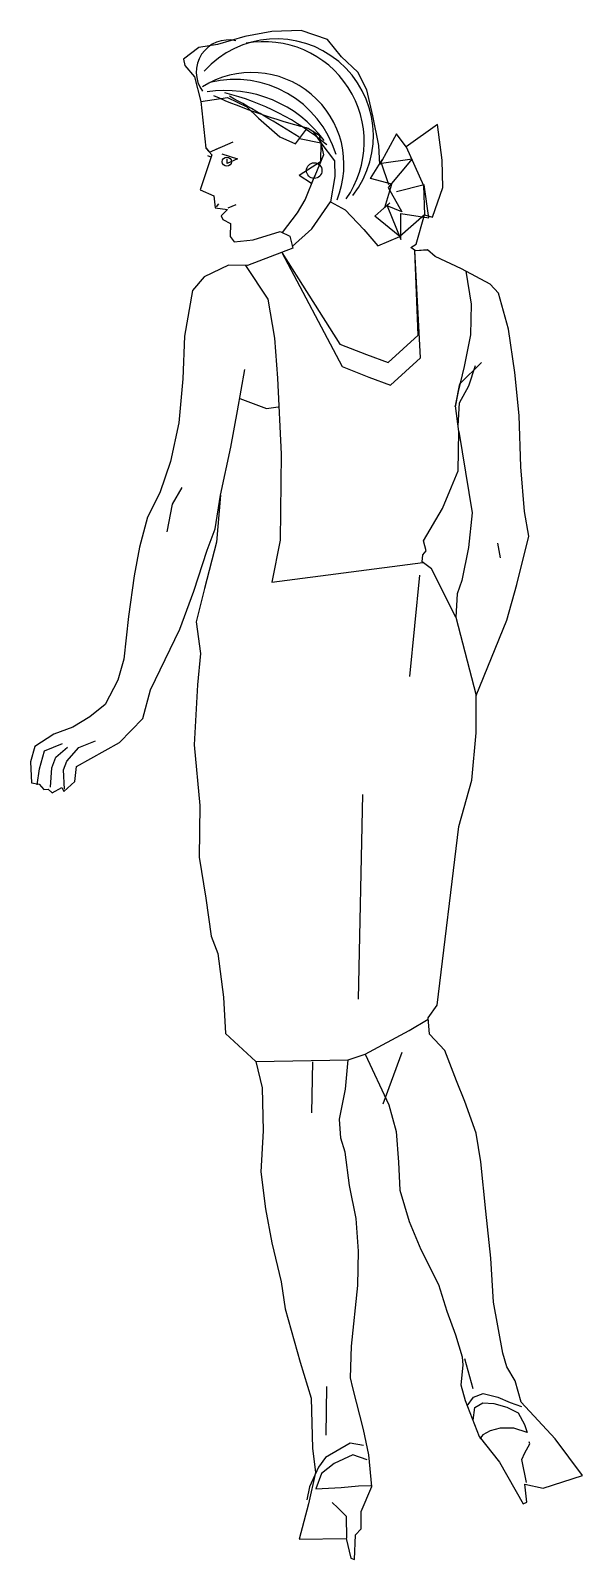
# Model space of a CAD drawing. Header units: millimetres. Extents: x -1583.52 to -1582.95, y 1846.59 to 1848.14.
import ezdxf

# ---------------------------------------------------------------- set-up
doc = ezdxf.new("R2010")
doc.units = ezdxf.units.MM
doc.header["$LTSCALE"] = 10
doc.layers.add('Humanos', color=2, linetype='Continuous')

msp = doc.modelspace()

# ---------------------------------------------------------------- linework, layer by layer
at = {"layer": 'Humanos'}
for p, q in [((-1583.1339, 1848.025), (-1583.1162, 1847.9857)), ((-1583.2367, 1847.9712), (-1583.2268, 1847.9956)), ((-1583.2268, 1847.9956), (-1583.2268, 1847.9956)), ((-1583.2444, 1847.9577), (-1583.2367, 1847.9712)), ((-1583.1162, 1847.9857), (-1583.1151, 1847.9559)), ((-1583.3269, 1847.9638), (-1583.3245, 1847.9671)), ((-1583.307, 1847.966), (-1583.3152, 1847.9627)), ((-1583.2597, 1847.9378), (-1583.2444, 1847.9577)), ((-1583.2298, 1847.9417), (-1583.2108, 1847.9689)), ((-1583.1151, 1847.9559), (-1583.1402, 1847.9337)), ((-1583.2497, 1847.9234), (-1583.2298, 1847.9417)), ((-1583.2603, 1847.9176), (-1583.199, 1847.8012)), ((-1583.2603, 1847.9176), (-1583.2014, 1847.8242)), ((-1583.1251, 1847.9196), (-1583.1122, 1847.9203)), ((-1583.1193, 1847.8103), (-1583.1251, 1847.9196)), ((-1583.1216, 1847.8333), (-1583.1251, 1847.9196)), ((-1583.2972, 1847.9042), (-1583.2747, 1847.8698)), ((-1583.0731, 1847.8983), (-1583.0678, 1847.8649)), ((-1583.2747, 1847.8698), (-1583.2677, 1847.8303)), ((-1583.0678, 1847.8649), (-1583.0684, 1847.8334)), ((-1583.152, 1847.8054), (-1583.1216, 1847.8333)), ((-1583.0684, 1847.8334), (-1583.0749, 1847.8013)), ((-1583.2677, 1847.8303), (-1583.2646, 1847.7894)), ((-1583.2014, 1847.8242), (-1583.1741, 1847.8136)), ((-1583.199, 1847.8012), (-1583.1717, 1847.7906)), ((-1583.1741, 1847.8136), (-1583.152, 1847.8054)), ((-1583.1497, 1847.7824), (-1583.1193, 1847.8103)), ((-1583.0749, 1847.8013), (-1583.081, 1847.7758)), ((-1583.0791, 1847.7838), (-1583.0572, 1847.8053)), ((-1583.3054, 1847.7563), (-1583.2981, 1847.7984)), ((-1583.2646, 1847.7894), (-1583.2611, 1847.7119)), ((-1583.1717, 1847.7906), (-1583.1497, 1847.7824)), ((-1583.3032, 1847.7688), (-1583.2759, 1847.7584)), ((-1583.081, 1847.7758), (-1583.0839, 1847.7602)), ((-1583.0837, 1847.7614), (-1583.0791, 1847.7838)), ((-1583.3122, 1847.719), (-1583.3054, 1847.7563)), ((-1583.2759, 1847.7584), (-1583.2641, 1847.7601)), ((-1583.0839, 1847.7602), (-1583.0837, 1847.7614)), ((-1583.0803, 1847.735), (-1583.0837, 1847.7614)), ((-1583.3227, 1847.6702), (-1583.3122, 1847.719)), ((-1583.2611, 1847.7119), (-1583.2622, 1847.6244)), ((-1583.2622, 1847.6244), (-1583.2705, 1847.5815)), ((-1583.2705, 1847.5815), (-1583.1167, 1847.6017)), ((-1583.1201, 1847.5886), (-1583.1306, 1847.4855)), ((-1583.1309, 1847.125), (-1583.1113, 1847.1363)), ((-1583.1757, 1847.1009), (-1583.1309, 1847.125)), ((-1583.1574, 1847.0501), (-1583.1379, 1847.1028)), ((-1583.2869, 1847.0932), (-1583.1927, 1847.0951))]:
    msp.add_line(p, q, dxfattribs=at)
for points in [[(-1583.3604, 1848.1145), (-1583.3591, 1848.1079), (-1583.3491, 1848.0964), (-1583.3428, 1848.0711), (-1583.3377, 1848.0236), (-1583.3315, 1848.017), (-1583.3436, 1847.9814), (-1583.3294, 1847.9751), (-1583.3281, 1847.963), (-1583.3157, 1847.9611), (-1583.322, 1847.9547), (-1583.3203, 1847.9512), (-1583.3127, 1847.947), (-1583.3128, 1847.9338), (-1583.3087, 1847.9283), (-1583.2894, 1847.9305), (-1583.2619, 1847.9389), (-1583.2523, 1847.934), (-1583.2493, 1847.9218), (-1583.2954, 1847.9042), (-1583.3145, 1847.9044), (-1583.3395, 1847.8925), (-1583.3514, 1847.8788), (-1583.3594, 1847.8321), (-1583.3611, 1847.7886), (-1583.3653, 1847.7439), (-1583.3736, 1847.7046), (-1583.3846, 1847.6725), (-1583.3969, 1847.648), (-1583.4052, 1847.6173), (-1583.4106, 1847.588), (-1583.4165, 1847.5465), (-1583.421, 1847.5033), (-1583.4271, 1847.4819), (-1583.4401, 1847.4571), (-1583.4558, 1847.4444), (-1583.4732, 1847.4339), (-1583.4922, 1847.4267), (-1583.5117, 1847.4141), (-1583.516, 1847.3985), (-1583.5152, 1847.3771), (-1583.5072, 1847.376), (-1583.5024, 1847.3705), (-1583.498, 1847.3707), (-1583.4941, 1847.3669), (-1583.4841, 1847.3724), (-1583.4821, 1847.3685), (-1583.4709, 1847.3785), (-1583.4694, 1847.394), (-1583.4256, 1847.4182), (-1583.4019, 1847.4429), (-1583.3939, 1847.4719), (-1583.364, 1847.5339), (-1583.3499, 1847.5725), (-1583.3363, 1847.6143), (-1583.3282, 1847.636), (-1583.3227, 1847.6702), (-1583.3269, 1847.6225), (-1583.3391, 1847.5752), (-1583.3474, 1847.5411), (-1583.3431, 1847.5089), (-1583.3462, 1847.4771), (-1583.3495, 1847.4159), (-1583.3438, 1847.354), (-1583.3446, 1847.3016), (-1583.3376, 1847.2596), (-1583.3321, 1847.2209), (-1583.3256, 1847.2035), (-1583.3197, 1847.1589), (-1583.3176, 1847.1218), (-1583.2869, 1847.0932), (-1583.2805, 1847.0665), (-1583.2795, 1847.0228), (-1583.2816, 1846.9811), (-1583.2771, 1846.9433), (-1583.2705, 1846.9086), (-1583.2611, 1846.8688), (-1583.2568, 1846.8414), (-1583.2418, 1846.7869), (-1583.2306, 1846.7505), (-1583.229, 1846.6996), (-1583.2261, 1846.6747), (-1583.2333, 1846.6429), (-1583.2426, 1846.6067), (-1583.1948, 1846.6073), (-1583.1901, 1846.5875), (-1583.1864, 1846.5861), (-1583.1855, 1846.611), (-1583.1795, 1846.6172), (-1583.1797, 1846.6349), (-1583.1688, 1846.6604), (-1583.1719, 1846.6926), (-1583.1772, 1846.7186), (-1583.188, 1846.7609), (-1583.1906, 1846.771), (-1583.1894, 1846.8035), (-1583.1829, 1846.865), (-1583.1823, 1846.9002), (-1583.1848, 1846.9335), (-1583.1914, 1846.9671), (-1583.196, 1847.0011), (-1583.2004, 1847.0152), (-1583.2016, 1847.0346), (-1583.1954, 1847.0651), (-1583.1927, 1847.0951), (-1583.1757, 1847.1009), (-1583.1513, 1847.0491), (-1583.1439, 1847.0221), (-1583.1417, 1846.9909), (-1583.1403, 1846.9621), (-1583.1309, 1846.9302), (-1583.1189, 1846.9018), (-1583.101, 1846.866), (-1583.0925, 1846.8389), (-1583.0837, 1846.815), (-1583.077, 1846.7924), (-1583.0761, 1846.7841), (-1583.0783, 1846.7638), (-1583.0739, 1846.7481), (-1583.0597, 1846.7113), (-1583.0389, 1846.6853), (-1583.0146, 1846.6427), (-1583.0109, 1846.6445), (-1583.0131, 1846.6629), (-1582.9944, 1846.6586), (-1582.9545, 1846.6717), (-1582.9822, 1846.709), (-1583.0169, 1846.7462), (-1583.0229, 1846.7681), (-1583.0314, 1846.7823), (-1583.0355, 1846.7962), (-1583.0451, 1846.8482), (-1583.0478, 1846.8929), (-1583.0529, 1846.941), (-1583.0577, 1846.9912), (-1583.0626, 1847.0203), (-1583.0741, 1847.0526), (-1583.0826, 1847.0738), (-1583.0944, 1847.1044), (-1583.1102, 1847.1213), (-1583.1114, 1847.1379), (-1583.1023, 1847.1507), (-1583.0803, 1847.3328), (-1583.0671, 1847.3799), (-1583.0625, 1847.4282), (-1583.0626, 1847.4663), (-1583.0315, 1847.5428), (-1583.0211, 1847.5791), (-1583.0089, 1847.6284), (-1583.0135, 1847.6537), (-1583.017, 1847.6991), (-1583.0189, 1847.7513), (-1583.0231, 1847.7953), (-1583.0296, 1847.8393), (-1583.04, 1847.8761), (-1583.0482, 1847.8852), (-1583.0775, 1847.9007), (-1583.1044, 1847.9133), (-1583.1122, 1847.9203), (-1583.1244, 1847.9191), (-1583.1292, 1847.9226), (-1583.1237, 1847.926), (-1583.1151, 1847.9559), (-1583.1071, 1847.9535), (-1583.0965, 1847.9838), (-1583.0973, 1848.0115), (-1583.1019, 1848.0478), (-1583.1339, 1848.025), (-1583.1437, 1848.0382), (-1583.1606, 1848.0072), (-1583.1615, 1848.0266), (-1583.1678, 1848.0567), (-1583.1738, 1848.0831), (-1583.183, 1848.1012), (-1583.1995, 1848.1166), (-1583.2139, 1848.1343), (-1583.2408, 1848.1435), (-1583.2705, 1848.1424), (-1583.2979, 1848.1375), (-1583.3257, 1848.1294), (-1583.3447, 1848.1264)], [(-1583.0833, 1847.546), (-1583.1079, 1847.5953), (-1583.1175, 1847.6023), (-1583.1168, 1847.6096), (-1583.1136, 1847.6137), (-1583.1163, 1847.6237), (-1583.0969, 1847.6568), (-1583.0877, 1847.6786), (-1583.081, 1847.6951), (-1583.0803, 1847.735), (-1583.0668, 1847.6524), (-1583.0703, 1847.6169), (-1583.0771, 1847.5833), (-1583.0818, 1847.5699)]]:
    msp.add_lwpolyline(points, close=True, dxfattribs=at)
for points in [[(-1583.3428, 1848.0711), (-1583.3158, 1848.0754), (-1583.2961, 1848.0658), (-1583.2841, 1848.0542), (-1583.2841, 1848.0542), (-1583.2625, 1848.0351), (-1583.2625, 1848.0351), (-1583.2463, 1848.028), (-1583.2344, 1848.0445), (-1583.2344, 1848.0445), (-1583.2223, 1848.0371), (-1583.2223, 1848.0371), (-1583.218, 1848.017), (-1583.218, 1848.017), (-1583.2268, 1847.9956), (-1583.2268, 1847.9956), (-1583.2287, 1847.991), (-1583.23, 1847.9878), (-1583.2427, 1847.9958)], [(-1583.2423, 1848.0336), (-1583.2206, 1848.029), (-1583.221, 1848.0098), (-1583.2427, 1847.9958)], [(-1583.2306, 1848.0422), (-1583.2287, 1848.041), (-1583.2206, 1848.029), (-1583.2066, 1848.0107), (-1583.2065, 1847.9948), (-1583.2065, 1847.9948), (-1583.2108, 1847.9689), (-1583.196, 1847.9608), (-1583.196, 1847.9608), (-1583.1768, 1847.941), (-1583.1768, 1847.941), (-1583.1627, 1847.9242), (-1583.1402, 1847.9337), (-1583.1656, 1847.9543), (-1583.1503, 1847.968), (-1583.1555, 1847.9633), (-1583.1483, 1847.9871), (-1583.1701, 1847.9928), (-1583.1582, 1848.0117)], [(-1583.3377, 1848.0241), (-1583.334, 1848.0197), (-1583.3099, 1848.0303)], [(-1583.3272, 1848.0227), (-1583.3182, 1848.0266)], [(-1583.3214, 1848.0179), (-1583.3055, 1848.0129), (-1583.316, 1848.0082), (-1583.3159, 1848.013)], [(-1583.3315, 1848.0142), (-1583.3357, 1848.0159)], [(-1583.1513, 1847.9863), (-1583.1589, 1848.0084), (-1583.1277, 1848.0128), (-1583.1523, 1847.9836), (-1583.1381, 1847.9589), (-1583.1532, 1847.9651), (-1583.1391, 1847.9306), (-1583.1391, 1847.9571), (-1583.1108, 1847.9527), (-1583.1155, 1847.9863), (-1583.1438, 1847.9792)], [(-1583.081, 1847.7408), (-1583.0797, 1847.7643), (-1583.0699, 1847.7815), (-1583.0632, 1847.8022)], [(-1583.377, 1847.633), (-1583.3715, 1847.661), (-1583.3617, 1847.6782)], [(-1583.0408, 1847.6215), (-1583.0382, 1847.6065)], [(-1583.0833, 1847.546), (-1583.0626, 1847.4663)], [(-1583.5093, 1847.375), (-1583.5068, 1847.3915), (-1583.5018, 1847.4099), (-1583.4837, 1847.4173)], [(-1583.4959, 1847.3728), (-1583.4943, 1847.3925), (-1583.4904, 1847.4032), (-1583.4785, 1847.4134)], [(-1583.4814, 1847.3706), (-1583.4826, 1847.3904), (-1583.4793, 1847.3993), (-1583.4668, 1847.4133), (-1583.4501, 1847.4201)], [(-1583.1822, 1847.157), (-1583.1779, 1847.3652)], [(-1583.2291, 1847.0931), (-1583.2302, 1847.0411)], [(-1583.0655, 1846.7598), (-1583.0742, 1846.7903)], [(-1583.2154, 1846.7127), (-1583.2146, 1846.7622)], [(-1583.0716, 1846.7426), (-1583.0653, 1846.7515), (-1583.0556, 1846.7553), (-1583.0404, 1846.7513), (-1583.028, 1846.746), (-1583.0166, 1846.7418)], [(-1583.0658, 1846.728), (-1583.064, 1846.7408), (-1583.0557, 1846.7456), (-1583.0446, 1846.7451), (-1583.0315, 1846.7412), (-1583.0198, 1846.7356), (-1583.0133, 1846.7234), (-1583.0106, 1846.7154), (-1583.0241, 1846.7197), (-1583.0382, 1846.7198), (-1583.0483, 1846.7172), (-1583.0559, 1846.7131), (-1583.0587, 1846.7089)], [(-1583.1771, 1846.702), (-1583.1909, 1846.7045), (-1583.2159, 1846.6898), (-1583.2229, 1846.6802), (-1583.2321, 1846.6602), (-1583.235, 1846.6467)], [(-1583.0114, 1846.6646), (-1583.016, 1846.6878), (-1583.0132, 1846.6947), (-1583.0079, 1846.7037), (-1583.0086, 1846.706)], [(-1583.1734, 1846.6874), (-1583.1882, 1846.6928), (-1583.207, 1846.6839), (-1583.2199, 1846.6737), (-1583.2256, 1846.6581), (-1583.1999, 1846.6593), (-1583.1823, 1846.6612), (-1583.1698, 1846.6615)], [(-1583.1941, 1846.6076), (-1583.1946, 1846.6298), (-1583.2032, 1846.6388), (-1583.2091, 1846.6441)]]:
    msp.add_lwpolyline(points, dxfattribs=at)
for centre, radius in [((-1583.3163, 1848.0099), 0.00468), ((-1583.2274, 1848.0009), 0.00791)]:
    msp.add_circle(centre, radius, dxfattribs=at)
for centre, radius, start, end in [((-1583.3146, 1848.1012), 0.0328, 76.8144, 216.1649), ((-1583.2658, 1848.0364), 0.0986, 321.9497, 138.1381), ((-1583.2784, 1848.0303), 0.1019, 325.2053, 100.3294), ((-1583.2909, 1848.007), 0.0938, 337.5804, 122.3309), ((-1583.3177, 1847.9583), 0.1241, 36.1039, 98.6611), ((-1583.308, 1847.9864), 0.1073, 16.6873, 103.7663), ((-1583.3811, 1847.8295), 0.2583, 49.873, 75.9653), ((-1583.0871, 1848.6245), 0.5985, 246.084, 255.6594), ((-1583.8913, 1847.0122), 1.211, 57.626, 61.5113)]:
    msp.add_arc(centre, radius, start, end, dxfattribs=at)

doc.saveas('drawing.dxf')
